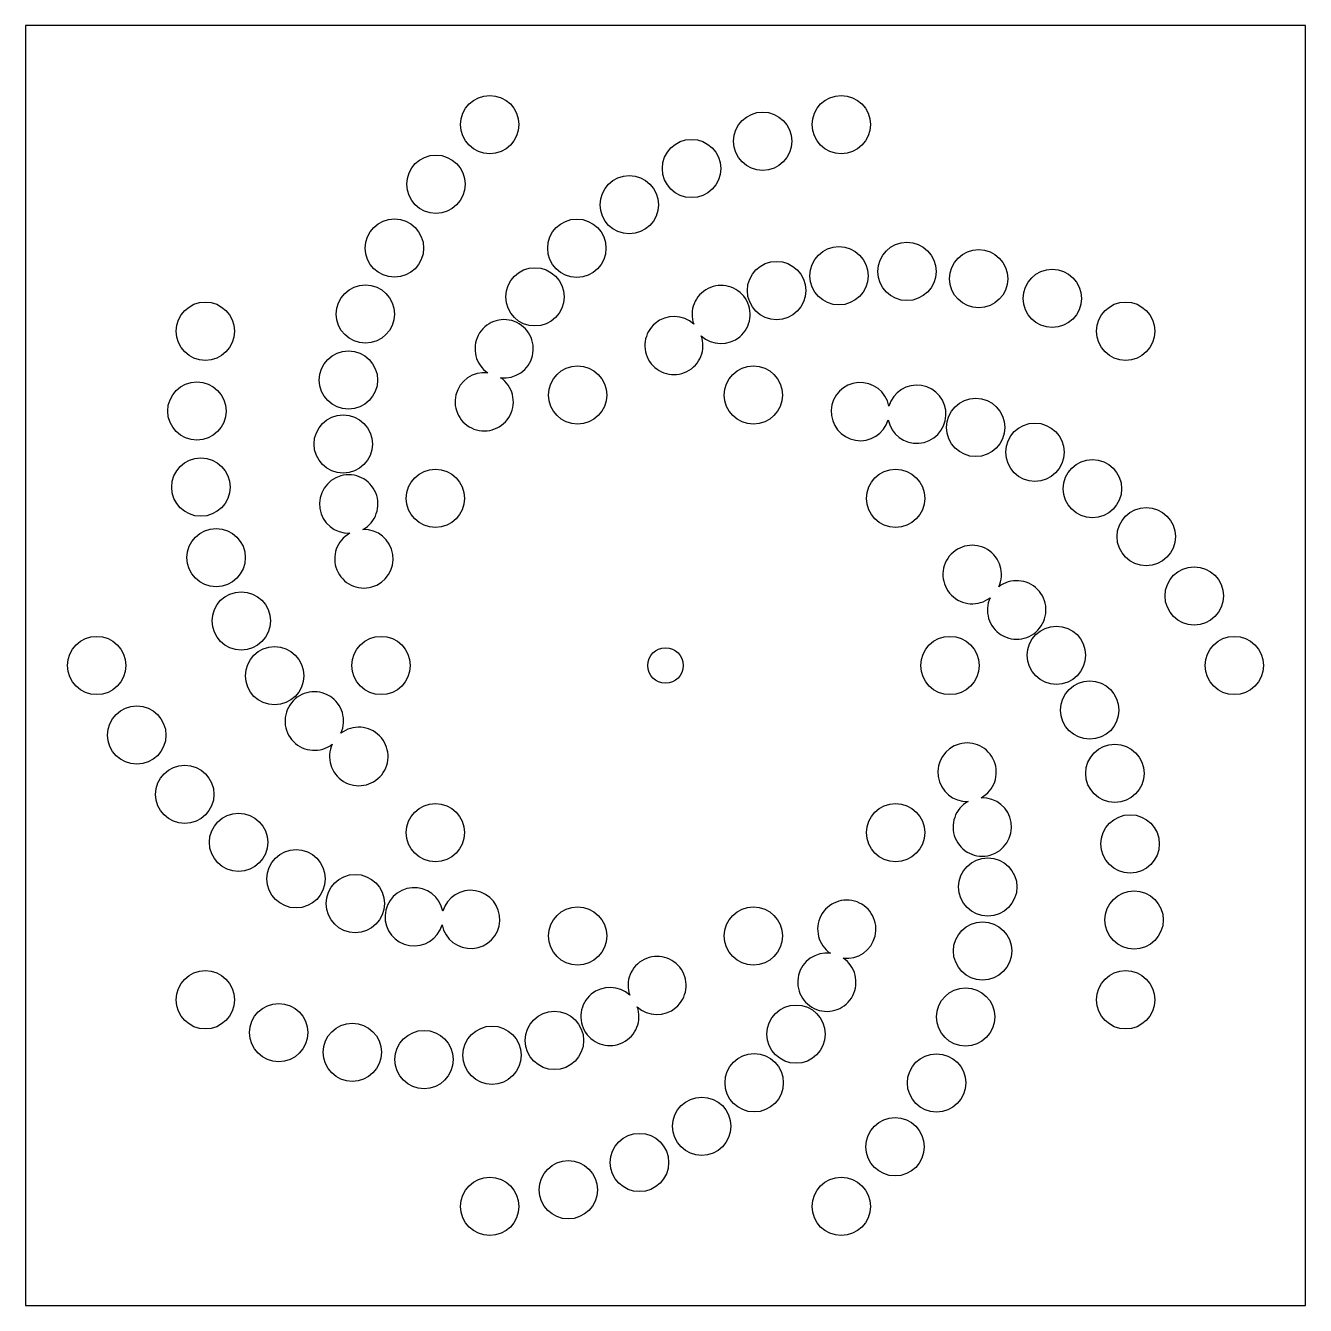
# Model space of a CAD drawing. Header units: millimetres. Extents: x -90 to 90, y -90 to 90.
import ezdxf

# ---------------------------------------------------------------- set-up
doc = ezdxf.new("R2010")
doc.units = ezdxf.units.MM
doc.layers.add('Layer1', color=1, linetype='Continuous')

# ---------------------------------------------------------------- blocks, each defined once
blk = doc.blocks.new('6mm_acrylic')
blk.add_lwpolyline([(90, -90), (90, 90), (-90, 90), (-90, -90)], close=True)
for points in [[(3.97, 47.99, 8.358473), (5.03, 46.38, 8.358473)], [(-25, 41.16, 8.358473), (-23.19, 40.48, 8.358473)], [(31.42, 36.49, 8.358473), (31.33, 34.56, 8.358473)], [(-44.42, 18.6, 8.358473), (-42.55, 19.12, 8.358473)], [(46.87, 11.06, 8.358473), (45.66, 9.54, 8.358473)], [(-46.87, -11.06, 8.358473), (-45.66, -9.54, 8.358473)], [(44.42, -18.6, 8.358473), (42.55, -19.12, 8.358473)], [(-31.42, -36.49, 8.358473), (-31.33, -34.56, 8.358473)], [(25, -41.16, 8.358473), (23.19, -40.48, 8.358473)], [(-3.97, -47.99, 8.358473), (-5.03, -46.38, 8.358473)]]:
    blk.add_lwpolyline(points, format="xyb", close=True)
for centre, radius in [((-24.72, 76.08), 4.1), ((24.72, 76.08), 4.1), ((13.67, 73.74), 4.1), ((3.66, 69.9), 4.1), ((-32.29, 67.69), 4.1), ((-5.1, 64.8), 4.1), ((-38.12, 58.71), 4.1), ((-12.47, 58.69), 4.1), ((33.96, 55.42), 4.1), ((24.4, 54.81), 4.1), ((44.05, 54.4), 4.1), ((-18.36, 51.85), 4.1), ((15.62, 52.74), 4.1), ((54.4, 51.63), 4.1), ((-42.21, 49.43), 4.1), ((-64.72, 47.02), 4.1), ((64.72, 47.02), 4.1), ((-44.59, 40.15), 4.1), ((-12.36, 38.04), 4.1), ((12.36, 38.04), 4.1), ((-65.91, 35.79), 4.1), ((43.63, 33.48), 4.1), ((-45.33, 31.15), 4.1), ((51.96, 30), 4.1), ((-65.35, 25.09), 4.1), ((60.05, 24.87), 4.1), ((-32.36, 23.51), 4.1), ((32.36, 23.51), 4.1), ((67.61, 18.12), 4.1), ((-63.2, 15.17), 4.1), ((74.36, 9.79), 4.1), ((-59.67, 6.27), 4.1), ((54.98, 1.44), 4.1), ((-80, 0), 4.1), ((-40, 0), 4.1), ((40, 0), 4.1), ((80, 0), 4.1), ((-54.98, -1.44), 4.1), ((0, 0), 2.5), ((59.67, -6.27), 4.1), ((-74.36, -9.79), 4.1), ((63.2, -15.17), 4.1), ((-67.61, -18.12), 4.1), ((-32.36, -23.51), 4.1), ((32.36, -23.51), 4.1), ((-60.05, -24.87), 4.1), ((65.35, -25.09), 4.1), ((-51.96, -30), 4.1), ((45.33, -31.15), 4.1), ((-43.63, -33.48), 4.1), ((65.91, -35.79), 4.1), ((-12.36, -38.04), 4.1), ((12.36, -38.04), 4.1), ((44.59, -40.15), 4.1), ((-64.72, -47.02), 4.1), ((64.72, -47.02), 4.1), ((42.21, -49.43), 4.1), ((-54.4, -51.63), 4.1), ((18.36, -51.85), 4.1), ((-44.05, -54.4), 4.1), ((-15.62, -52.74), 4.1), ((-33.96, -55.42), 4.1), ((-24.4, -54.81), 4.1), ((12.47, -58.69), 4.1), ((38.12, -58.71), 4.1), ((5.1, -64.8), 4.1), ((32.29, -67.69), 4.1), ((-3.66, -69.9), 4.1), ((-13.67, -73.74), 4.1), ((-24.72, -76.08), 4.1), ((24.72, -76.08), 4.1)]:
    blk.add_circle(centre, radius)

msp = doc.modelspace()

# ---------------------------------------------------------------- block references
at = {"layer": 'Layer1'}
msp.add_blockref('6mm_acrylic', (0, 0), dxfattribs=at)

doc.saveas('drawing.dxf')
